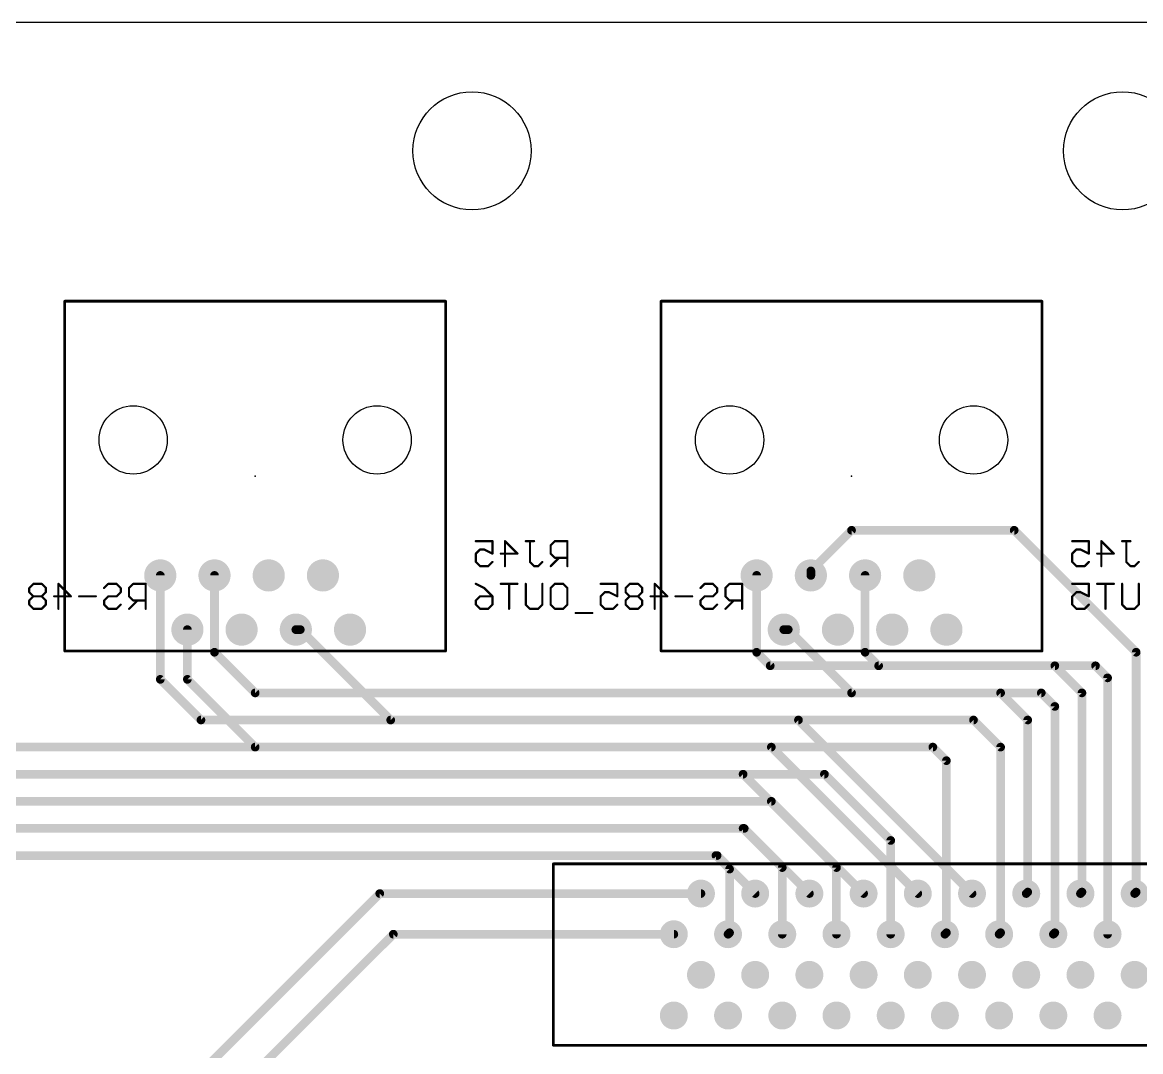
# Model space of a CAD drawing. Extents: x 0 to 9.2, y 0 to 4.69.
# Drawn here: x 2.371 to 4.433, y 2.788 to 4.687 of the extents above; entities that cross this region are included whole.
import ezdxf

# ---------------------------------------------------------------- set-up
doc = ezdxf.new("R2010")
doc.units = 0
for name, color, linetype in [('1', 22, 'CONTINUOUS'), ('16', 175, 'CONTINUOUS'), ('17', 82, 'CONTINUOUS'), ('20', 7, 'CONTINUOUS'), ('21', 253, 'CONTINUOUS'), ('22', 253, 'CONTINUOUS'), ('23', 7, 'CONTINUOUS'), ('24', 7, 'CONTINUOUS'), ('26', 253, 'CONTINUOUS')]:
    doc.layers.add(name, color=color, linetype=linetype)

# ---------------------------------------------------------------- blocks, each defined once
blk = doc.blocks.new('ROUNDP')
at = {"const_width": 0.5}
blk.add_lwpolyline([(0, -0.25, 1), (0, 0.25, 1), (0, -0.25)], format="xyb", dxfattribs=at)

msp = doc.modelspace()

# ---------------------------------------------------------------- linework, layer by layer
at = {"layer": '1', "const_width": 0.016}
for points in [[(3.9, 3.75), (3.825, 3.675)], [(4.2, 3.75), (3.9, 3.75)], [(4.425, 3.525), (4.2, 3.75)], [(3.825, 3.675), (3.825, 3.666732)], [(3.925, 3.666732), (3.925, 3.525)], [(2.675, 3.475), (2.675, 3.566732)], [(2.883268, 3.566732), (2.875, 3.566732)], [(3.05, 3.4), (2.883268, 3.566732)], [(3.783268, 3.566732), (3.775, 3.566732)], [(3.9, 3.45), (3.783268, 3.566732)], [(3.925, 3.525), (3.95, 3.5)], [(4.425, 3.082579), (4.425, 3.525)], [(3.95, 3.5), (4.35, 3.5)], [(4.35, 3.5), (4.372244, 3.477756)], [(2.8, 3.35), (2.675, 3.475)], [(4.372244, 3.477756), (4.372244, 3.004823)], [(4.25, 3.45), (3.9, 3.45)], [(4.275, 3.425), (4.25, 3.45)], [(4.275, 3.007579), (4.275, 3.425)], [(4.125, 3.4), (3.05, 3.4)], [(4.175, 3.35), (4.125, 3.4)], [(4.05, 3.35), (2.8, 3.35)], [(4.075, 3.325), (4.05, 3.35)], [(4.175, 3.007579), (4.175, 3.35)], [(4.075, 3.007579), (4.075, 3.325)], [(2.041732, 3.3), (3.85, 3.3)], [(3.85, 3.3), (3.972244, 3.177756)], [(3.752067, 3.25), (1.675, 3.25)], [(3.922244, 3.079823), (3.752067, 3.25)], [(1.041732, 3.2), (3.7, 3.2)], [(3.7, 3.2), (3.772244, 3.127756)], [(3.972244, 3.177756), (3.972244, 3.004823)], [(3.652067, 3.15), (0.7, 3.15)], [(3.722244, 3.079823), (3.652067, 3.15)], [(3.772244, 3.127756), (3.772244, 3.004823)], [(2.45, 2.5), (3.029823, 3.079823)], [(3.029823, 3.079823), (3.622244, 3.079823)], [(4.422244, 3.079823), (4.425, 3.082579)], [(2.5, 2.45), (3.054823, 3.004823)], [(3.054823, 3.004823), (3.572244, 3.004823)], [(4.072244, 3.004823), (4.075, 3.007579)], [(4.172244, 3.004823), (4.175, 3.007579)], [(4.272244, 3.004823), (4.275, 3.007579)]]:
    msp.add_lwpolyline(points, dxfattribs=at)
at = {"layer": '1', "const_width": 0.008}
for points in [[(3.9, 3.754, 1), (3.9, 3.746)], [(3.902828, 3.747172, 1), (3.897172, 3.752828)], [(4.202828, 3.752828, 1), (4.197172, 3.747172)], [(4.2, 3.746, 1), (4.2, 3.754)], [(3.829, 3.675, 1), (3.821, 3.675)], [(3.822172, 3.677828, 1), (3.827828, 3.672172)], [(3.929, 3.666732, 1), (3.921, 3.666732)], [(3.821, 3.666732, 1), (3.829, 3.666732)], [(2.679, 3.566732, 1), (2.671, 3.566732)], [(2.875, 3.570732, 1), (2.875, 3.562732)], [(2.886096, 3.569561, 1), (2.880439, 3.563904)], [(2.883268, 3.562732, 1), (2.883268, 3.570732)], [(3.775, 3.570732, 1), (3.775, 3.562732)], [(3.786096, 3.569561, 1), (3.780439, 3.563904)], [(3.783268, 3.562732, 1), (3.783268, 3.570732)], [(3.921, 3.525, 1), (3.929, 3.525)], [(3.927828, 3.527828, 1), (3.922172, 3.522172)], [(4.429, 3.525, 1), (4.421, 3.525)], [(4.422172, 3.522172, 1), (4.427828, 3.527828)], [(3.95, 3.504, 1), (3.95, 3.496)], [(3.947172, 3.497172, 1), (3.952828, 3.502828)], [(4.352828, 3.502828, 1), (4.347172, 3.497172)], [(4.35, 3.496, 1), (4.35, 3.504)], [(2.671, 3.475, 1), (2.679, 3.475)], [(2.677828, 3.477828, 1), (2.672172, 3.472172)], [(4.376244, 3.477756, 1), (4.368244, 3.477756)], [(4.369416, 3.474927, 1), (4.375073, 3.480584)], [(3.9, 3.454, 1), (3.9, 3.446)], [(3.897172, 3.447172, 1), (3.902828, 3.452828)], [(4.252828, 3.452828, 1), (4.247172, 3.447172)], [(4.25, 3.446, 1), (4.25, 3.454)], [(4.279, 3.425, 1), (4.271, 3.425)], [(4.272172, 3.422172, 1), (4.277828, 3.427828)], [(3.05, 3.404, 1), (3.05, 3.396)], [(3.047172, 3.397172, 1), (3.052828, 3.402828)], [(4.127828, 3.402828, 1), (4.122172, 3.397172)], [(4.125, 3.396, 1), (4.125, 3.404)], [(2.8, 3.354, 1), (2.8, 3.346)], [(2.797172, 3.347172, 1), (2.802828, 3.352828)], [(4.052828, 3.352828, 1), (4.047172, 3.347172)], [(4.05, 3.346, 1), (4.05, 3.354)], [(4.179, 3.35, 1), (4.171, 3.35)], [(4.172172, 3.347172, 1), (4.177828, 3.352828)], [(4.079, 3.325, 1), (4.071, 3.325)], [(4.072172, 3.322172, 1), (4.077828, 3.327828)], [(3.852828, 3.302828, 1), (3.847172, 3.297172)], [(3.85, 3.296, 1), (3.85, 3.304)], [(3.754895, 3.252828, 1), (3.749239, 3.247172)], [(3.752067, 3.246, 1), (3.752067, 3.254)], [(3.702828, 3.202828, 1), (3.697172, 3.197172)], [(3.7, 3.196, 1), (3.7, 3.204)], [(3.976244, 3.177756, 1), (3.968244, 3.177756)], [(3.969416, 3.174927, 1), (3.975073, 3.180584)], [(3.654895, 3.152828, 1), (3.649239, 3.147172)], [(3.652067, 3.146, 1), (3.652067, 3.154)], [(3.776244, 3.127756, 1), (3.768244, 3.127756)], [(3.769416, 3.124927, 1), (3.775073, 3.130584)], [(3.029823, 3.083823, 1), (3.029823, 3.075823)], [(3.032651, 3.076994, 1), (3.026994, 3.082651)], [(3.622244, 3.075823, 1), (3.622244, 3.083823)], [(3.719416, 3.076994, 1), (3.725073, 3.082651)], [(3.919416, 3.076994, 1), (3.925073, 3.082651)], [(4.419416, 3.082651, 1), (4.425073, 3.076994)], [(4.421, 3.082579, 1), (4.429, 3.082579)], [(4.427828, 3.07975, 1), (4.422172, 3.085407)], [(3.054823, 3.008823, 1), (3.054823, 3.000823)], [(3.057651, 3.001994, 1), (3.051994, 3.007651)], [(3.572244, 3.000823, 1), (3.572244, 3.008823)], [(4.069416, 3.007651, 1), (4.075073, 3.001994)], [(4.071, 3.007579, 1), (4.079, 3.007579)], [(4.077828, 3.00475, 1), (4.072172, 3.010407)], [(4.169416, 3.007651, 1), (4.175073, 3.001994)], [(4.171, 3.007579, 1), (4.179, 3.007579)], [(4.177828, 3.00475, 1), (4.172172, 3.010407)], [(4.269416, 3.007651, 1), (4.275073, 3.001994)], [(4.271, 3.007579, 1), (4.279, 3.007579)], [(4.277828, 3.00475, 1), (4.272172, 3.010407)], [(3.768244, 3.004823, 1), (3.776244, 3.004823)], [(3.968244, 3.004823, 1), (3.976244, 3.004823)], [(4.368244, 3.004823, 1), (4.376244, 3.004823)]]:
    msp.add_lwpolyline(points, format="xyb", dxfattribs=at)
at = {"layer": '16', "const_width": 0.016}
for points in [[(2.625, 3.475), (2.625, 3.666732)], [(2.725, 3.525), (2.725, 3.666732)], [(3.725, 3.525), (3.725, 3.666732)], [(2.8, 3.45), (2.725, 3.525)], [(3.75, 3.5), (3.725, 3.525)], [(4.275, 3.5), (3.75, 3.5)], [(4.325, 3.45), (4.275, 3.5)], [(2.7, 3.4), (2.625, 3.475)], [(4.175, 3.45), (2.8, 3.45)], [(4.225, 3.4), (4.175, 3.45)], [(4.325, 3.082579), (4.325, 3.45)], [(3.802067, 3.4), (2.7, 3.4)], [(4.122244, 3.079823), (3.802067, 3.4)], [(4.225, 3.082579), (4.225, 3.4)], [(3.752067, 3.35), (1.75, 3.35)], [(4.022244, 3.079823), (3.752067, 3.35)], [(1.725, 3.3), (3.7, 3.3)], [(3.7, 3.3), (3.872244, 3.127756)], [(3.702067, 3.2), (0.65, 3.2)], [(3.822244, 3.079823), (3.702067, 3.2)], [(3.65, 3.15), (0.6, 3.15)], [(3.675, 3.125), (3.65, 3.15)], [(3.872244, 3.127756), (3.872244, 3.004823)], [(3.675, 3.007579), (3.675, 3.125)], [(4.222244, 3.079823), (4.225, 3.082579)], [(4.322244, 3.079823), (4.325, 3.082579)], [(3.672244, 3.004823), (3.675, 3.007579)]]:
    msp.add_lwpolyline(points, dxfattribs=at)
at = {"layer": '16', "const_width": 0.008}
for points in [[(2.629, 3.666732, 1), (2.621, 3.666732)], [(2.729, 3.666732, 1), (2.721, 3.666732)], [(3.729, 3.666732, 1), (3.721, 3.666732)], [(2.721, 3.525, 1), (2.729, 3.525)], [(2.727828, 3.527828, 1), (2.722172, 3.522172)], [(3.721, 3.525, 1), (3.729, 3.525)], [(3.727828, 3.527828, 1), (3.722172, 3.522172)], [(3.75, 3.504, 1), (3.75, 3.496)], [(3.747172, 3.497172, 1), (3.752828, 3.502828)], [(4.277828, 3.502828, 1), (4.272172, 3.497172)], [(4.275, 3.496, 1), (4.275, 3.504)], [(2.621, 3.475, 1), (2.629, 3.475)], [(2.627828, 3.477828, 1), (2.622172, 3.472172)], [(2.8, 3.454, 1), (2.8, 3.446)], [(2.797172, 3.447172, 1), (2.802828, 3.452828)], [(4.177828, 3.452828, 1), (4.172172, 3.447172)], [(4.175, 3.446, 1), (4.175, 3.454)], [(4.329, 3.45, 1), (4.321, 3.45)], [(4.322172, 3.447172, 1), (4.327828, 3.452828)], [(2.7, 3.404, 1), (2.7, 3.396)], [(2.697172, 3.397172, 1), (2.702828, 3.402828)], [(3.804895, 3.402828, 1), (3.799239, 3.397172)], [(3.802067, 3.396, 1), (3.802067, 3.404)], [(4.229, 3.4, 1), (4.221, 3.4)], [(4.222172, 3.397172, 1), (4.227828, 3.402828)], [(3.754895, 3.352828, 1), (3.749239, 3.347172)], [(3.752067, 3.346, 1), (3.752067, 3.354)], [(3.702828, 3.302828, 1), (3.697172, 3.297172)], [(3.7, 3.296, 1), (3.7, 3.304)], [(3.704895, 3.202828, 1), (3.699239, 3.197172)], [(3.702067, 3.196, 1), (3.702067, 3.204)], [(3.652828, 3.152828, 1), (3.647172, 3.147172)], [(3.65, 3.146, 1), (3.65, 3.154)], [(3.876244, 3.127756, 1), (3.868244, 3.127756)], [(3.679, 3.125, 1), (3.671, 3.125)], [(3.672172, 3.122172, 1), (3.677828, 3.127828)], [(3.869416, 3.124927, 1), (3.875073, 3.130584)], [(3.819416, 3.076994, 1), (3.825073, 3.082651)], [(4.019416, 3.076994, 1), (4.025073, 3.082651)], [(4.119416, 3.076994, 1), (4.125073, 3.082651)], [(4.219416, 3.082651, 1), (4.225073, 3.076994)], [(4.221, 3.082579, 1), (4.229, 3.082579)], [(4.227828, 3.07975, 1), (4.222172, 3.085407)], [(4.319416, 3.082651, 1), (4.325073, 3.076994)], [(4.321, 3.082579, 1), (4.329, 3.082579)], [(4.327828, 3.07975, 1), (4.322172, 3.085407)], [(3.669416, 3.007651, 1), (3.675073, 3.001994)], [(3.671, 3.007579, 1), (3.679, 3.007579)], [(3.677828, 3.00475, 1), (3.672172, 3.010407)], [(3.868244, 3.004823, 1), (3.876244, 3.004823)]]:
    msp.add_lwpolyline(points, format="xyb", dxfattribs=at)
at = {"layer": '20'}
msp.add_line((8.899213, 4.687008), (0, 4.687008), dxfattribs=at)
for centre, radius in [((3.2, 4.45), 0.109), ((4.4, 4.45), 0.109), ((2.575, 3.916732), 0.062992), ((3.025, 3.916732), 0.062992), ((3.675, 3.916732), 0.062992), ((4.125, 3.916732), 0.062992)]:
    msp.add_circle(centre, radius, dxfattribs=at)
at = {"layer": '21', "const_width": 0.005}
for points in [[(3.35, 3.134646), (3.35, 2.8)], [(3.35, 3.134646), (5.444488, 3.134646)], [(3.35, 2.8), (5.444488, 2.8)]]:
    msp.add_lwpolyline(points, dxfattribs=at)
at = {"layer": '21', "const_width": 0.0025}
for points in [[(3.35125, 3.134646, 1), (3.34875, 3.134646)], [(3.35, 3.135896, 1), (3.35, 3.133396)], [(3.35, 2.80125, 1), (3.35, 2.79875)], [(3.34875, 2.8, 1), (3.35125, 2.8)]]:
    msp.add_lwpolyline(points, format="xyb", dxfattribs=at)
at = {"layer": '22', "const_width": 0.005}
for points in [[(2.448819, 3.527362), (2.448819, 4.172638)], [(3.151181, 4.172638), (2.448819, 4.172638)], [(3.151181, 3.527362), (3.151181, 4.172638)], [(3.548819, 3.527362), (3.548819, 4.172638)], [(4.251181, 4.172638), (3.548819, 4.172638)], [(4.251181, 3.527362), (4.251181, 4.172638)], [(2.448819, 3.527362), (3.151181, 3.527362)], [(3.548819, 3.527362), (4.251181, 3.527362)]]:
    msp.add_lwpolyline(points, dxfattribs=at)
at = {"layer": '22', "const_width": 0.0025}
for points in [[(2.450069, 4.172638, 1), (2.447569, 4.172638)], [(2.448819, 4.173888, 1), (2.448819, 4.171388)], [(3.152431, 4.172638, 1), (3.149931, 4.172638)], [(3.151181, 4.171388, 1), (3.151181, 4.173888)], [(3.550069, 4.172638, 1), (3.547569, 4.172638)], [(3.548819, 4.173888, 1), (3.548819, 4.171388)], [(4.252431, 4.172638, 1), (4.249931, 4.172638)], [(4.251181, 4.171388, 1), (4.251181, 4.173888)], [(2.448819, 3.528612, 1), (2.448819, 3.526112)], [(2.447569, 3.527362, 1), (2.450069, 3.527362)], [(3.149931, 3.527362, 1), (3.152431, 3.527362)], [(3.151181, 3.526112, 1), (3.151181, 3.528612)], [(3.548819, 3.528612, 1), (3.548819, 3.526112)], [(3.547569, 3.527362, 1), (3.550069, 3.527362)], [(4.249931, 3.527362, 1), (4.252431, 3.527362)], [(4.251181, 3.526112, 1), (4.251181, 3.528612)]]:
    msp.add_lwpolyline(points, format="xyb", dxfattribs=at)
at = {"layer": '23'}
msp.add_point((3.35, 2.8), dxfattribs=at)
at = {"layer": '24'}
for p in [(2.8, 3.85), (3.9, 3.85)]:
    msp.add_point(p, dxfattribs=at)
at = {"layer": '26', "const_width": 0.004}
for points in [[(3.207048, 3.729929), (3.23774, 3.729929)], [(3.214721, 3.714583), (3.207048, 3.706909)], [(3.222394, 3.714583), (3.214721, 3.714583)], [(3.23774, 3.706909), (3.222394, 3.714583)], [(3.23774, 3.729929), (3.23774, 3.706909)], [(3.26076, 3.68389), (3.26076, 3.729929)], [(3.26076, 3.729929), (3.28378, 3.706909)], [(3.314473, 3.729929), (3.299126, 3.729929)], [(3.306799, 3.691563), (3.306799, 3.729929)], [(3.352839, 3.729929), (3.345165, 3.722256)], [(3.345165, 3.722256), (3.345165, 3.706909)], [(3.375858, 3.729929), (3.352839, 3.729929)], [(3.375858, 3.68389), (3.375858, 3.729929)], [(4.307048, 3.729929), (4.33774, 3.729929)], [(4.314721, 3.714583), (4.307048, 3.706909)], [(4.322394, 3.714583), (4.314721, 3.714583)], [(4.33774, 3.706909), (4.322394, 3.714583)], [(4.33774, 3.729929), (4.33774, 3.706909)], [(4.36076, 3.68389), (4.36076, 3.729929)], [(4.36076, 3.729929), (4.38378, 3.706909)], [(4.414473, 3.729929), (4.399126, 3.729929)], [(4.406799, 3.691563), (4.406799, 3.729929)], [(3.207048, 3.706909), (3.207048, 3.691563)], [(3.207048, 3.691563), (3.214721, 3.68389)], [(3.230067, 3.68389), (3.23774, 3.691563)], [(3.28378, 3.706909), (3.253087, 3.706909)], [(3.314473, 3.68389), (3.306799, 3.691563)], [(3.329819, 3.691563), (3.322146, 3.68389)], [(3.345165, 3.706909), (3.352839, 3.699236)], [(3.360512, 3.699236), (3.345165, 3.68389)], [(3.352839, 3.699236), (3.375858, 3.699236)], [(4.307048, 3.706909), (4.307048, 3.691563)], [(4.307048, 3.691563), (4.314721, 3.68389)], [(4.330067, 3.68389), (4.33774, 3.691563)], [(4.38378, 3.706909), (4.353087, 3.706909)], [(4.414473, 3.68389), (4.406799, 3.691563)], [(4.429819, 3.691563), (4.422146, 3.68389)], [(3.214721, 3.68389), (3.230067, 3.68389)], [(3.322146, 3.68389), (3.314473, 3.68389)], [(4.314721, 3.68389), (4.330067, 3.68389)], [(4.422146, 3.68389), (4.414473, 3.68389)], [(2.390957, 3.651189), (2.383284, 3.643516)], [(2.406304, 3.651189), (2.390957, 3.651189)], [(2.413977, 3.643516), (2.406304, 3.651189)], [(2.436996, 3.60515), (2.436996, 3.651189)], [(2.436996, 3.651189), (2.460016, 3.628169)], [(2.521402, 3.643516), (2.529075, 3.651189)], [(2.529075, 3.651189), (2.544421, 3.651189)], [(2.544421, 3.651189), (2.552094, 3.643516)], [(2.575114, 3.651189), (2.567441, 3.643516)], [(2.598134, 3.651189), (2.575114, 3.651189)], [(2.598134, 3.60515), (2.598134, 3.651189)], [(3.207048, 3.651189), (3.222395, 3.643516)], [(3.28378, 3.651189), (3.253088, 3.651189)], [(3.268434, 3.60515), (3.268434, 3.651189)], [(3.299127, 3.612823), (3.299127, 3.651189)], [(3.32982, 3.651189), (3.32982, 3.612823)], [(3.345166, 3.643516), (3.352839, 3.651189)], [(3.352839, 3.651189), (3.368186, 3.651189)], [(3.368186, 3.651189), (3.375859, 3.643516)], [(3.437245, 3.651189), (3.467937, 3.651189)], [(3.467937, 3.651189), (3.467937, 3.628169)], [(3.490957, 3.651189), (3.483284, 3.643516)], [(3.506304, 3.651189), (3.490957, 3.651189)], [(3.513977, 3.643516), (3.506304, 3.651189)], [(3.536996, 3.60515), (3.536996, 3.651189)], [(3.536996, 3.651189), (3.560016, 3.628169)], [(3.621402, 3.643516), (3.629075, 3.651189)], [(3.629075, 3.651189), (3.644421, 3.651189)], [(3.644421, 3.651189), (3.652094, 3.643516)], [(3.675114, 3.651189), (3.667441, 3.643516)], [(3.698134, 3.651189), (3.675114, 3.651189)], [(3.698134, 3.60515), (3.698134, 3.651189)], [(4.307048, 3.651189), (4.337741, 3.651189)], [(4.337741, 3.651189), (4.337741, 3.628169)], [(4.38378, 3.651189), (4.353088, 3.651189)], [(4.368434, 3.60515), (4.368434, 3.651189)], [(4.399127, 3.612823), (4.399127, 3.651189)], [(4.42982, 3.651189), (4.42982, 3.612823)], [(2.383284, 3.643516), (2.383284, 3.635842)], [(2.383284, 3.635842), (2.390957, 3.628169)], [(2.406304, 3.628169), (2.413977, 3.635842)], [(2.413977, 3.635842), (2.413977, 3.643516)], [(2.552094, 3.635842), (2.544421, 3.628169)], [(2.552094, 3.643516), (2.552094, 3.635842)], [(2.567441, 3.643516), (2.567441, 3.628169)], [(3.222395, 3.643516), (3.237741, 3.628169)], [(3.345166, 3.612823), (3.345166, 3.643516)], [(3.375859, 3.643516), (3.375859, 3.612823)], [(3.444918, 3.635842), (3.437245, 3.628169)], [(3.452591, 3.635842), (3.444918, 3.635842)], [(3.467937, 3.628169), (3.452591, 3.635842)], [(3.483284, 3.643516), (3.483284, 3.635842)], [(3.483284, 3.635842), (3.490957, 3.628169)], [(3.506304, 3.628169), (3.513977, 3.635842)], [(3.513977, 3.635842), (3.513977, 3.643516)], [(3.652094, 3.635842), (3.644421, 3.628169)], [(3.652094, 3.643516), (3.652094, 3.635842)], [(3.667441, 3.643516), (3.667441, 3.628169)], [(4.314722, 3.635842), (4.307048, 3.628169)], [(4.322395, 3.635842), (4.314722, 3.635842)], [(4.337741, 3.628169), (4.322395, 3.635842)], [(2.390957, 3.628169), (2.383284, 3.620496)], [(2.383284, 3.620496), (2.383284, 3.612823)], [(2.383284, 3.612823), (2.390957, 3.60515)], [(2.406304, 3.628169), (2.390957, 3.628169)], [(2.413977, 3.620496), (2.406304, 3.628169)], [(2.406304, 3.60515), (2.413977, 3.612823)], [(2.413977, 3.612823), (2.413977, 3.620496)], [(2.460016, 3.628169), (2.429323, 3.628169)], [(2.506055, 3.628169), (2.475362, 3.628169)], [(2.529075, 3.628169), (2.521402, 3.620496)], [(2.521402, 3.620496), (2.521402, 3.612823)], [(2.521402, 3.612823), (2.529075, 3.60515)], [(2.544421, 3.628169), (2.529075, 3.628169)], [(2.544421, 3.60515), (2.552094, 3.612823)], [(2.567441, 3.628169), (2.575114, 3.620496)], [(2.582787, 3.620496), (2.567441, 3.60515)], [(2.575114, 3.620496), (2.598134, 3.620496)], [(3.207048, 3.620496), (3.214722, 3.628169)], [(3.207048, 3.612823), (3.207048, 3.620496)], [(3.214722, 3.60515), (3.207048, 3.612823)], [(3.214722, 3.628169), (3.237741, 3.628169)], [(3.237741, 3.612823), (3.230068, 3.60515)], [(3.237741, 3.628169), (3.237741, 3.612823)], [(3.3068, 3.60515), (3.299127, 3.612823)], [(3.32982, 3.612823), (3.322147, 3.60515)], [(3.352839, 3.60515), (3.345166, 3.612823)], [(3.375859, 3.612823), (3.368186, 3.60515)], [(3.437245, 3.628169), (3.437245, 3.612823)], [(3.437245, 3.612823), (3.444918, 3.60515)], [(3.460264, 3.60515), (3.467937, 3.612823)], [(3.490957, 3.628169), (3.483284, 3.620496)], [(3.483284, 3.620496), (3.483284, 3.612823)], [(3.483284, 3.612823), (3.490957, 3.60515)], [(3.506304, 3.628169), (3.490957, 3.628169)], [(3.513977, 3.620496), (3.506304, 3.628169)], [(3.506304, 3.60515), (3.513977, 3.612823)], [(3.513977, 3.612823), (3.513977, 3.620496)], [(3.560016, 3.628169), (3.529323, 3.628169)], [(3.606055, 3.628169), (3.575362, 3.628169)], [(3.629075, 3.628169), (3.621402, 3.620496)], [(3.621402, 3.620496), (3.621402, 3.612823)], [(3.621402, 3.612823), (3.629075, 3.60515)], [(3.644421, 3.628169), (3.629075, 3.628169)], [(3.644421, 3.60515), (3.652094, 3.612823)], [(3.667441, 3.628169), (3.675114, 3.620496)], [(3.682787, 3.620496), (3.667441, 3.60515)], [(3.675114, 3.620496), (3.698134, 3.620496)], [(4.307048, 3.628169), (4.307048, 3.612823)], [(4.307048, 3.612823), (4.314722, 3.60515)], [(4.330068, 3.60515), (4.337741, 3.612823)], [(4.4068, 3.60515), (4.399127, 3.612823)], [(4.42982, 3.612823), (4.422147, 3.60515)], [(2.390957, 3.60515), (2.406304, 3.60515)], [(2.529075, 3.60515), (2.544421, 3.60515)], [(3.230068, 3.60515), (3.214722, 3.60515)], [(3.322147, 3.60515), (3.3068, 3.60515)], [(3.368186, 3.60515), (3.352839, 3.60515)], [(3.421898, 3.597477), (3.391205, 3.597477)], [(3.444918, 3.60515), (3.460264, 3.60515)], [(3.490957, 3.60515), (3.506304, 3.60515)], [(3.629075, 3.60515), (3.644421, 3.60515)], [(4.314722, 3.60515), (4.330068, 3.60515)], [(4.422147, 3.60515), (4.4068, 3.60515)]]:
    msp.add_lwpolyline(points, dxfattribs=at)
at = {"layer": '26', "const_width": 0.002}
for points in [[(3.207048, 3.730929, 1), (3.207048, 3.728929)], [(3.214721, 3.715583, 1), (3.214721, 3.713583)], [(3.215428, 3.713875, 1), (3.214014, 3.71529)], [(3.222841, 3.715477, 1), (3.221947, 3.713688)], [(3.222394, 3.713583, 1), (3.222394, 3.715583)], [(3.23874, 3.729929, 1), (3.23674, 3.729929)], [(3.23774, 3.728929, 1), (3.23774, 3.730929)], [(3.26176, 3.729929, 1), (3.25976, 3.729929)], [(3.261467, 3.730636, 1), (3.260053, 3.729222)], [(3.299126, 3.730929, 1), (3.299126, 3.728929)], [(3.307799, 3.729929, 1), (3.305799, 3.729929)], [(3.314473, 3.728929, 1), (3.314473, 3.730929)], [(3.346165, 3.722256, 1), (3.344165, 3.722256)], [(3.344458, 3.722963, 1), (3.345872, 3.721549)], [(3.352839, 3.730929, 1), (3.352839, 3.728929)], [(3.353546, 3.729222, 1), (3.352131, 3.730636)], [(3.376858, 3.729929, 1), (3.374858, 3.729929)], [(3.375858, 3.728929, 1), (3.375858, 3.730929)], [(4.307048, 3.730929, 1), (4.307048, 3.728929)], [(4.314721, 3.715583, 1), (4.314721, 3.713583)], [(4.315428, 3.713875, 1), (4.314014, 3.71529)], [(4.322841, 3.715477, 1), (4.321947, 3.713688)], [(4.322394, 3.713583, 1), (4.322394, 3.715583)], [(4.33874, 3.729929, 1), (4.33674, 3.729929)], [(4.33774, 3.728929, 1), (4.33774, 3.730929)], [(4.36176, 3.729929, 1), (4.35976, 3.729929)], [(4.361467, 3.730636, 1), (4.360053, 3.729222)], [(4.399126, 3.730929, 1), (4.399126, 3.728929)], [(4.407799, 3.729929, 1), (4.405799, 3.729929)], [(4.414473, 3.728929, 1), (4.414473, 3.730929)], [(3.208048, 3.706909, 1), (3.206048, 3.706909)], [(3.206341, 3.707616, 1), (3.207755, 3.706202)], [(3.207755, 3.69227, 1), (3.206341, 3.690856)], [(3.206048, 3.691563, 1), (3.208048, 3.691563)], [(3.23674, 3.706909, 1), (3.23874, 3.706909)], [(3.238448, 3.690856, 1), (3.237033, 3.69227)], [(3.237293, 3.706015, 1), (3.238188, 3.707804)], [(3.253087, 3.707909, 1), (3.253087, 3.705909)], [(3.283073, 3.706202, 1), (3.284487, 3.707616)], [(3.28378, 3.705909, 1), (3.28378, 3.707909)], [(3.307506, 3.69227, 1), (3.306092, 3.690856)], [(3.305799, 3.691563, 1), (3.307799, 3.691563)], [(3.330526, 3.690856, 1), (3.329112, 3.69227)], [(3.345872, 3.707616, 1), (3.344458, 3.706202)], [(3.344165, 3.706909, 1), (3.346165, 3.706909)], [(3.352839, 3.700236, 1), (3.352839, 3.698236)], [(3.352131, 3.698529, 1), (3.353546, 3.699943)], [(3.361219, 3.698529, 1), (3.359805, 3.699943)], [(3.375858, 3.698236, 1), (3.375858, 3.700236)], [(4.308048, 3.706909, 1), (4.306048, 3.706909)], [(4.306341, 3.707616, 1), (4.307755, 3.706202)], [(4.307755, 3.69227, 1), (4.306341, 3.690856)], [(4.306048, 3.691563, 1), (4.308048, 3.691563)], [(4.33674, 3.706909, 1), (4.33874, 3.706909)], [(4.338448, 3.690856, 1), (4.337033, 3.69227)], [(4.337293, 3.706015, 1), (4.338188, 3.707804)], [(4.353087, 3.707909, 1), (4.353087, 3.705909)], [(4.383073, 3.706202, 1), (4.384487, 3.707616)], [(4.38378, 3.705909, 1), (4.38378, 3.707909)], [(4.407506, 3.69227, 1), (4.406092, 3.690856)], [(4.405799, 3.691563, 1), (4.407799, 3.691563)], [(4.430526, 3.690856, 1), (4.429112, 3.69227)], [(3.214721, 3.68489, 1), (3.214721, 3.68289)], [(3.214014, 3.683183, 1), (3.215428, 3.684597)], [(3.22936, 3.684597, 1), (3.230774, 3.683183)], [(3.230067, 3.68289, 1), (3.230067, 3.68489)], [(3.25976, 3.68389, 1), (3.26176, 3.68389)], [(3.314473, 3.68489, 1), (3.314473, 3.68289)], [(3.313765, 3.683183, 1), (3.31518, 3.684597)], [(3.321439, 3.684597, 1), (3.322853, 3.683183)], [(3.322146, 3.68289, 1), (3.322146, 3.68489)], [(3.344458, 3.684597, 1), (3.345872, 3.683183)], [(3.374858, 3.68389, 1), (3.376858, 3.68389)], [(4.314721, 3.68489, 1), (4.314721, 3.68289)], [(4.314014, 3.683183, 1), (4.315428, 3.684597)], [(4.32936, 3.684597, 1), (4.330774, 3.683183)], [(4.330067, 3.68289, 1), (4.330067, 3.68489)], [(4.35976, 3.68389, 1), (4.36176, 3.68389)], [(4.414473, 3.68489, 1), (4.414473, 3.68289)], [(4.413765, 3.683183, 1), (4.41518, 3.684597)], [(4.421439, 3.684597, 1), (4.422853, 3.683183)], [(4.422146, 3.68289, 1), (4.422146, 3.68489)], [(2.390957, 3.652189, 1), (2.390957, 3.650189)], [(2.391664, 3.650482, 1), (2.39025, 3.651896)], [(2.407011, 3.651896, 1), (2.405596, 3.650482)], [(2.406304, 3.650189, 1), (2.406304, 3.652189)], [(2.437996, 3.651189, 1), (2.435996, 3.651189)], [(2.437703, 3.651896, 1), (2.436289, 3.650482)], [(2.529075, 3.652189, 1), (2.529075, 3.650189)], [(2.529782, 3.650482, 1), (2.528368, 3.651896)], [(2.545128, 3.651896, 1), (2.543714, 3.650482)], [(2.544421, 3.650189, 1), (2.544421, 3.652189)], [(2.575114, 3.652189, 1), (2.575114, 3.650189)], [(2.575821, 3.650482, 1), (2.574407, 3.651896)], [(2.599134, 3.651189, 1), (2.597134, 3.651189)], [(2.598134, 3.650189, 1), (2.598134, 3.652189)], [(3.207496, 3.652083, 1), (3.206601, 3.650294)], [(3.253088, 3.652189, 1), (3.253088, 3.650189)], [(3.269434, 3.651189, 1), (3.267434, 3.651189)], [(3.28378, 3.650189, 1), (3.28378, 3.652189)], [(3.300127, 3.651189, 1), (3.298127, 3.651189)], [(3.33082, 3.651189, 1), (3.32882, 3.651189)], [(3.352839, 3.652189, 1), (3.352839, 3.650189)], [(3.353546, 3.650482, 1), (3.352132, 3.651896)], [(3.368893, 3.651896, 1), (3.367479, 3.650482)], [(3.368186, 3.650189, 1), (3.368186, 3.652189)], [(3.437245, 3.652189, 1), (3.437245, 3.650189)], [(3.468937, 3.651189, 1), (3.466937, 3.651189)], [(3.467937, 3.650189, 1), (3.467937, 3.652189)], [(3.490957, 3.652189, 1), (3.490957, 3.650189)], [(3.491664, 3.650482, 1), (3.49025, 3.651896)], [(3.507011, 3.651896, 1), (3.505596, 3.650482)], [(3.506304, 3.650189, 1), (3.506304, 3.652189)], [(3.537996, 3.651189, 1), (3.535996, 3.651189)], [(3.537703, 3.651896, 1), (3.536289, 3.650482)], [(3.629075, 3.652189, 1), (3.629075, 3.650189)], [(3.629782, 3.650482, 1), (3.628368, 3.651896)], [(3.645128, 3.651896, 1), (3.643714, 3.650482)], [(3.644421, 3.650189, 1), (3.644421, 3.652189)], [(3.675114, 3.652189, 1), (3.675114, 3.650189)], [(3.675821, 3.650482, 1), (3.674407, 3.651896)], [(3.699134, 3.651189, 1), (3.697134, 3.651189)], [(3.698134, 3.650189, 1), (3.698134, 3.652189)], [(4.307048, 3.652189, 1), (4.307048, 3.650189)], [(4.338741, 3.651189, 1), (4.336741, 3.651189)], [(4.337741, 3.650189, 1), (4.337741, 3.652189)], [(4.353088, 3.652189, 1), (4.353088, 3.650189)], [(4.369434, 3.651189, 1), (4.367434, 3.651189)], [(4.38378, 3.650189, 1), (4.38378, 3.652189)], [(4.400127, 3.651189, 1), (4.398127, 3.651189)], [(4.43082, 3.651189, 1), (4.42882, 3.651189)], [(2.384284, 3.643516, 1), (2.382284, 3.643516)], [(2.382577, 3.644223, 1), (2.383991, 3.642809)], [(2.383991, 3.63655, 1), (2.382577, 3.635135)], [(2.382284, 3.635842, 1), (2.384284, 3.635842)], [(2.414977, 3.643516, 1), (2.412977, 3.643516)], [(2.412977, 3.635842, 1), (2.414977, 3.635842)], [(2.41327, 3.642809, 1), (2.414684, 3.644223)], [(2.414684, 3.635135, 1), (2.41327, 3.636549)], [(2.520694, 3.644223, 1), (2.522109, 3.642809)], [(2.553094, 3.643516, 1), (2.551094, 3.643516)], [(2.551094, 3.635842, 1), (2.553094, 3.635842)], [(2.551387, 3.642809, 1), (2.552801, 3.644223)], [(2.552801, 3.635135, 1), (2.551387, 3.636549)], [(2.568441, 3.643516, 1), (2.566441, 3.643516)], [(2.566734, 3.644223, 1), (2.568148, 3.642809)], [(3.223102, 3.644223, 1), (3.221688, 3.642809)], [(3.221948, 3.642621, 1), (3.222842, 3.64441)], [(3.346166, 3.643516, 1), (3.344166, 3.643516)], [(3.344459, 3.644223, 1), (3.345873, 3.642809)], [(3.376859, 3.643516, 1), (3.374859, 3.643516)], [(3.375152, 3.642809, 1), (3.376566, 3.644223)], [(3.444918, 3.636842, 1), (3.444918, 3.634842)], [(3.445625, 3.635135, 1), (3.444211, 3.63655)], [(3.453038, 3.636737, 1), (3.452144, 3.634948)], [(3.452591, 3.634842, 1), (3.452591, 3.636842)], [(3.484284, 3.643516, 1), (3.482284, 3.643516)], [(3.482577, 3.644223, 1), (3.483991, 3.642809)], [(3.483991, 3.63655, 1), (3.482577, 3.635135)], [(3.482284, 3.635842, 1), (3.484284, 3.635842)], [(3.514977, 3.643516, 1), (3.512977, 3.643516)], [(3.512977, 3.635842, 1), (3.514977, 3.635842)], [(3.51327, 3.642809, 1), (3.514684, 3.644223)], [(3.514684, 3.635135, 1), (3.51327, 3.636549)], [(3.620694, 3.644223, 1), (3.622109, 3.642809)], [(3.653094, 3.643516, 1), (3.651094, 3.643516)], [(3.651094, 3.635842, 1), (3.653094, 3.635842)], [(3.651387, 3.642809, 1), (3.652801, 3.644223)], [(3.652801, 3.635135, 1), (3.651387, 3.636549)], [(3.668441, 3.643516, 1), (3.666441, 3.643516)], [(3.666734, 3.644223, 1), (3.668148, 3.642809)], [(4.314722, 3.636842, 1), (4.314722, 3.634842)], [(4.315429, 3.635135, 1), (4.314014, 3.63655)], [(4.322842, 3.636737, 1), (4.321948, 3.634948)], [(4.322395, 3.634842, 1), (4.322395, 3.636842)], [(2.384284, 3.620496, 1), (2.382284, 3.620496)], [(2.382577, 3.621203, 1), (2.383991, 3.619789)], [(2.383991, 3.61353, 1), (2.382577, 3.612116)], [(2.382284, 3.612823, 1), (2.384284, 3.612823)], [(2.390957, 3.629169, 1), (2.390957, 3.627169)], [(2.391664, 3.627462, 1), (2.39025, 3.628876)], [(2.39025, 3.627462, 1), (2.391664, 3.628876)], [(2.407011, 3.628876, 1), (2.405596, 3.627462)], [(2.405596, 3.628876, 1), (2.407011, 3.627462)], [(2.406304, 3.627169, 1), (2.406304, 3.629169)], [(2.414977, 3.620496, 1), (2.412977, 3.620496)], [(2.412977, 3.612823, 1), (2.414977, 3.612823)], [(2.41327, 3.619789, 1), (2.414684, 3.621203)], [(2.414684, 3.612116, 1), (2.41327, 3.61353)], [(2.429323, 3.629169, 1), (2.429323, 3.627169)], [(2.459309, 3.627462, 1), (2.460723, 3.628876)], [(2.460016, 3.627169, 1), (2.460016, 3.629169)], [(2.475362, 3.629169, 1), (2.475362, 3.627169)], [(2.506055, 3.627169, 1), (2.506055, 3.629169)], [(2.520694, 3.621203, 1), (2.522109, 3.619789)], [(2.522109, 3.61353, 1), (2.520694, 3.612116)], [(2.522402, 3.620496, 1), (2.520402, 3.620496)], [(2.520402, 3.612823, 1), (2.522402, 3.612823)], [(2.529075, 3.629169, 1), (2.529075, 3.627169)], [(2.529782, 3.627462, 1), (2.528368, 3.628876)], [(2.543714, 3.628876, 1), (2.545128, 3.627462)], [(2.544421, 3.627169, 1), (2.544421, 3.629169)], [(2.552801, 3.612116, 1), (2.551387, 3.61353)], [(2.568148, 3.628876, 1), (2.566734, 3.627462)], [(2.566441, 3.628169, 1), (2.568441, 3.628169)], [(2.575114, 3.621496, 1), (2.575114, 3.619496)], [(2.574407, 3.619789, 1), (2.575821, 3.621203)], [(2.583494, 3.619789, 1), (2.58208, 3.621203)], [(2.598134, 3.619496, 1), (2.598134, 3.621496)], [(3.208048, 3.620496, 1), (3.206048, 3.620496)], [(3.206341, 3.621203, 1), (3.207755, 3.619789)], [(3.207755, 3.61353, 1), (3.206341, 3.612116)], [(3.206048, 3.612823, 1), (3.208048, 3.612823)], [(3.214722, 3.629169, 1), (3.214722, 3.627169)], [(3.215429, 3.627462, 1), (3.214014, 3.628876)], [(3.238741, 3.628169, 1), (3.236741, 3.628169)], [(3.236741, 3.612823, 1), (3.238741, 3.612823)], [(3.237034, 3.627462, 1), (3.238448, 3.628876)], [(3.238448, 3.612116, 1), (3.237034, 3.61353)], [(3.237741, 3.627169, 1), (3.237741, 3.629169)], [(3.299834, 3.61353, 1), (3.29842, 3.612116)], [(3.298127, 3.612823, 1), (3.300127, 3.612823)], [(3.32882, 3.612823, 1), (3.33082, 3.612823)], [(3.330527, 3.612116, 1), (3.329113, 3.61353)], [(3.345873, 3.61353, 1), (3.344459, 3.612116)], [(3.344166, 3.612823, 1), (3.346166, 3.612823)], [(3.374859, 3.612823, 1), (3.376859, 3.612823)], [(3.376566, 3.612116, 1), (3.375152, 3.61353)], [(3.436537, 3.628876, 1), (3.437952, 3.627462)], [(3.437952, 3.61353, 1), (3.436537, 3.612116)], [(3.438245, 3.628169, 1), (3.436245, 3.628169)], [(3.436245, 3.612823, 1), (3.438245, 3.612823)], [(3.466937, 3.628169, 1), (3.468937, 3.628169)], [(3.468644, 3.612116, 1), (3.46723, 3.61353)], [(3.46749, 3.627275, 1), (3.468385, 3.629064)], [(3.484284, 3.620496, 1), (3.482284, 3.620496)], [(3.482577, 3.621203, 1), (3.483991, 3.619789)], [(3.483991, 3.61353, 1), (3.482577, 3.612116)], [(3.482284, 3.612823, 1), (3.484284, 3.612823)], [(3.490957, 3.629169, 1), (3.490957, 3.627169)], [(3.491664, 3.627462, 1), (3.49025, 3.628876)], [(3.49025, 3.627462, 1), (3.491664, 3.628876)], [(3.507011, 3.628876, 1), (3.505596, 3.627462)], [(3.505596, 3.628876, 1), (3.507011, 3.627462)], [(3.506304, 3.627169, 1), (3.506304, 3.629169)], [(3.514977, 3.620496, 1), (3.512977, 3.620496)], [(3.512977, 3.612823, 1), (3.514977, 3.612823)], [(3.51327, 3.619789, 1), (3.514684, 3.621203)], [(3.514684, 3.612116, 1), (3.51327, 3.61353)], [(3.529323, 3.629169, 1), (3.529323, 3.627169)], [(3.559309, 3.627462, 1), (3.560723, 3.628876)], [(3.560016, 3.627169, 1), (3.560016, 3.629169)], [(3.575362, 3.629169, 1), (3.575362, 3.627169)], [(3.606055, 3.627169, 1), (3.606055, 3.629169)], [(3.620694, 3.621203, 1), (3.622109, 3.619789)], [(3.622109, 3.61353, 1), (3.620694, 3.612116)], [(3.622402, 3.620496, 1), (3.620402, 3.620496)], [(3.620402, 3.612823, 1), (3.622402, 3.612823)], [(3.629075, 3.629169, 1), (3.629075, 3.627169)], [(3.629782, 3.627462, 1), (3.628368, 3.628876)], [(3.643714, 3.628876, 1), (3.645128, 3.627462)], [(3.644421, 3.627169, 1), (3.644421, 3.629169)], [(3.652801, 3.612116, 1), (3.651387, 3.61353)], [(3.668148, 3.628876, 1), (3.666734, 3.627462)], [(3.666441, 3.628169, 1), (3.668441, 3.628169)], [(3.675114, 3.621496, 1), (3.675114, 3.619496)], [(3.674407, 3.619789, 1), (3.675821, 3.621203)], [(3.683494, 3.619789, 1), (3.68208, 3.621203)], [(3.698134, 3.619496, 1), (3.698134, 3.621496)], [(4.308048, 3.628169, 1), (4.306048, 3.628169)], [(4.306341, 3.628876, 1), (4.307755, 3.627462)], [(4.307755, 3.61353, 1), (4.306341, 3.612116)], [(4.306048, 3.612823, 1), (4.308048, 3.612823)], [(4.336741, 3.628169, 1), (4.338741, 3.628169)], [(4.338448, 3.612116, 1), (4.337034, 3.61353)], [(4.337294, 3.627275, 1), (4.338188, 3.629064)], [(4.399834, 3.61353, 1), (4.39842, 3.612116)], [(4.398127, 3.612823, 1), (4.400127, 3.612823)], [(4.42882, 3.612823, 1), (4.43082, 3.612823)], [(4.430527, 3.612116, 1), (4.429113, 3.61353)], [(2.390957, 3.60615, 1), (2.390957, 3.60415)], [(2.39025, 3.604442, 1), (2.391664, 3.605857)], [(2.405596, 3.605857, 1), (2.407011, 3.604442)], [(2.406304, 3.60415, 1), (2.406304, 3.60615)], [(2.435996, 3.60515, 1), (2.437996, 3.60515)], [(2.529075, 3.60615, 1), (2.529075, 3.60415)], [(2.528368, 3.604442, 1), (2.529782, 3.605857)], [(2.543714, 3.605857, 1), (2.545128, 3.604442)], [(2.544421, 3.60415, 1), (2.544421, 3.60615)], [(2.566734, 3.605857, 1), (2.568148, 3.604442)], [(2.597134, 3.60515, 1), (2.599134, 3.60515)], [(3.214722, 3.60615, 1), (3.214722, 3.60415)], [(3.214014, 3.604442, 1), (3.215429, 3.605857)], [(3.229361, 3.605857, 1), (3.230775, 3.604442)], [(3.230068, 3.60415, 1), (3.230068, 3.60615)], [(3.267434, 3.60515, 1), (3.269434, 3.60515)], [(3.3068, 3.60615, 1), (3.3068, 3.60415)], [(3.306093, 3.604442, 1), (3.307507, 3.605857)], [(3.321439, 3.605857, 1), (3.322854, 3.604442)], [(3.322147, 3.60415, 1), (3.322147, 3.60615)], [(3.352839, 3.60615, 1), (3.352839, 3.60415)], [(3.352132, 3.604442, 1), (3.353546, 3.605857)], [(3.367479, 3.605857, 1), (3.368893, 3.604442)], [(3.368186, 3.60415, 1), (3.368186, 3.60615)], [(3.391205, 3.598477, 1), (3.391205, 3.596477)], [(3.421898, 3.596477, 1), (3.421898, 3.598477)], [(3.444918, 3.60615, 1), (3.444918, 3.60415)], [(3.444211, 3.604442, 1), (3.445625, 3.605857)], [(3.459557, 3.605857, 1), (3.460971, 3.604442)], [(3.460264, 3.60415, 1), (3.460264, 3.60615)], [(3.490957, 3.60615, 1), (3.490957, 3.60415)], [(3.49025, 3.604442, 1), (3.491664, 3.605857)], [(3.505596, 3.605857, 1), (3.507011, 3.604442)], [(3.506304, 3.60415, 1), (3.506304, 3.60615)], [(3.535996, 3.60515, 1), (3.537996, 3.60515)], [(3.629075, 3.60615, 1), (3.629075, 3.60415)], [(3.628368, 3.604442, 1), (3.629782, 3.605857)], [(3.643714, 3.605857, 1), (3.645128, 3.604442)], [(3.644421, 3.60415, 1), (3.644421, 3.60615)], [(3.666734, 3.605857, 1), (3.668148, 3.604442)], [(3.697134, 3.60515, 1), (3.699134, 3.60515)], [(4.314722, 3.60615, 1), (4.314722, 3.60415)], [(4.314014, 3.604442, 1), (4.315429, 3.605857)], [(4.329361, 3.605857, 1), (4.330775, 3.604442)], [(4.330068, 3.60415, 1), (4.330068, 3.60615)], [(4.367434, 3.60515, 1), (4.369434, 3.60515)], [(4.4068, 3.60615, 1), (4.4068, 3.60415)], [(4.406093, 3.604442, 1), (4.407507, 3.605857)], [(4.421439, 3.605857, 1), (4.422854, 3.604442)], [(4.422147, 3.60415, 1), (4.422147, 3.60615)]]:
    msp.add_lwpolyline(points, format="xyb", dxfattribs=at)

# ---------------------------------------------------------------- block references
at = {"layer": '17'}
for p, xscale, yscale in [((2.625, 3.666732), 0.05937, 0.05937), ((2.625, 3.666732), 0.05937, 0.05937), ((2.725, 3.666732), 0.05937, 0.05937), ((2.725, 3.666732), 0.05937, 0.05937), ((2.825, 3.666732), 0.05937, 0.05937), ((2.825, 3.666732), 0.05937, 0.05937), ((2.925, 3.666732), 0.05937, 0.05937), ((2.925, 3.666732), 0.05937, 0.05937), ((3.725, 3.666732), 0.05937, 0.05937), ((3.725, 3.666732), 0.05937, 0.05937), ((3.825, 3.666732), 0.05937, 0.05937), ((3.825, 3.666732), 0.05937, 0.05937), ((3.925, 3.666732), 0.05937, 0.05937), ((3.925, 3.666732), 0.05937, 0.05937), ((4.025, 3.666732), 0.05937, 0.05937), ((4.025, 3.666732), 0.05937, 0.05937), ((2.675, 3.566732), 0.05937, 0.05937), ((2.675, 3.566732), 0.05937, 0.05937), ((2.775, 3.566732), 0.05937, 0.05937), ((2.775, 3.566732), 0.05937, 0.05937), ((2.875, 3.566732), 0.05937, 0.05937), ((2.875, 3.566732), 0.05937, 0.05937), ((2.975, 3.566732), 0.05937, 0.05937), ((2.975, 3.566732), 0.05937, 0.05937), ((3.775, 3.566732), 0.05937, 0.05937), ((3.775, 3.566732), 0.05937, 0.05937), ((3.875, 3.566732), 0.05937, 0.05937), ((3.875, 3.566732), 0.05937, 0.05937), ((3.975, 3.566732), 0.05937, 0.05937), ((3.975, 3.566732), 0.05937, 0.05937), ((4.075, 3.566732), 0.05937, 0.05937), ((4.075, 3.566732), 0.05937, 0.05937), ((3.622244, 3.079823), 0.051496, 0.051496), ((3.622244, 3.079823), 0.051496, 0.051496), ((3.722244, 3.079823), 0.051496, 0.051496), ((3.722244, 3.079823), 0.051496, 0.051496), ((3.822244, 3.079823), 0.051496, 0.051496), ((3.822244, 3.079823), 0.051496, 0.051496), ((3.922244, 3.079823), 0.051496, 0.051496), ((3.922244, 3.079823), 0.051496, 0.051496), ((4.022244, 3.079823), 0.051496, 0.051496), ((4.022244, 3.079823), 0.051496, 0.051496), ((4.122244, 3.079823), 0.051496, 0.051496), ((4.122244, 3.079823), 0.051496, 0.051496), ((4.222244, 3.079823), 0.051496, 0.051496), ((4.222244, 3.079823), 0.051496, 0.051496), ((4.322244, 3.079823), 0.051496, 0.051496), ((4.322244, 3.079823), 0.051496, 0.051496), ((4.422244, 3.079823), 0.051496, 0.051496), ((4.422244, 3.079823), 0.051496, 0.051496), ((3.572244, 3.004823), 0.051496, 0.051496), ((3.572244, 3.004823), 0.051496, 0.051496), ((3.672244, 3.004823), 0.051496, 0.051496), ((3.672244, 3.004823), 0.051496, 0.051496), ((3.772244, 3.004823), 0.051496, 0.051496), ((3.772244, 3.004823), 0.051496, 0.051496), ((3.872244, 3.004823), 0.051496, 0.051496), ((3.872244, 3.004823), 0.051496, 0.051496), ((3.972244, 3.004823), 0.051496, 0.051496), ((3.972244, 3.004823), 0.051496, 0.051496), ((4.072244, 3.004823), 0.051496, 0.051496), ((4.072244, 3.004823), 0.051496, 0.051496), ((4.172244, 3.004823), 0.051496, 0.051496), ((4.172244, 3.004823), 0.051496, 0.051496), ((4.272244, 3.004823), 0.051496, 0.051496), ((4.272244, 3.004823), 0.051496, 0.051496), ((4.372244, 3.004823), 0.051496, 0.051496), ((4.372244, 3.004823), 0.051496, 0.051496), ((3.622244, 2.929823), 0.051496, 0.051496), ((3.622244, 2.929823), 0.051496, 0.051496), ((3.722244, 2.929823), 0.051496, 0.051496), ((3.722244, 2.929823), 0.051496, 0.051496), ((3.822244, 2.929823), 0.051496, 0.051496), ((3.822244, 2.929823), 0.051496, 0.051496), ((3.922244, 2.929823), 0.051496, 0.051496), ((3.922244, 2.929823), 0.051496, 0.051496), ((4.022244, 2.929823), 0.051496, 0.051496), ((4.022244, 2.929823), 0.051496, 0.051496), ((4.122244, 2.929823), 0.051496, 0.051496), ((4.122244, 2.929823), 0.051496, 0.051496), ((4.222244, 2.929823), 0.051496, 0.051496), ((4.222244, 2.929823), 0.051496, 0.051496), ((4.322244, 2.929823), 0.051496, 0.051496), ((4.322244, 2.929823), 0.051496, 0.051496), ((4.422244, 2.929823), 0.051496, 0.051496), ((4.422244, 2.929823), 0.051496, 0.051496), ((3.572244, 2.854823), 0.051496, 0.051496), ((3.572244, 2.854823), 0.051496, 0.051496), ((3.672244, 2.854823), 0.051496, 0.051496), ((3.672244, 2.854823), 0.051496, 0.051496), ((3.772244, 2.854823), 0.051496, 0.051496), ((3.772244, 2.854823), 0.051496, 0.051496), ((3.872244, 2.854823), 0.051496, 0.051496), ((3.872244, 2.854823), 0.051496, 0.051496), ((3.972244, 2.854823), 0.051496, 0.051496), ((3.972244, 2.854823), 0.051496, 0.051496), ((4.072244, 2.854823), 0.051496, 0.051496), ((4.072244, 2.854823), 0.051496, 0.051496), ((4.172244, 2.854823), 0.051496, 0.051496), ((4.172244, 2.854823), 0.051496, 0.051496), ((4.272244, 2.854823), 0.051496, 0.051496), ((4.272244, 2.854823), 0.051496, 0.051496), ((4.372244, 2.854823), 0.051496, 0.051496), ((4.372244, 2.854823), 0.051496, 0.051496)]:
    msp.add_blockref('ROUNDP', p, dxfattribs=dict(at, xscale=xscale, yscale=yscale))

doc.saveas('drawing.dxf')
